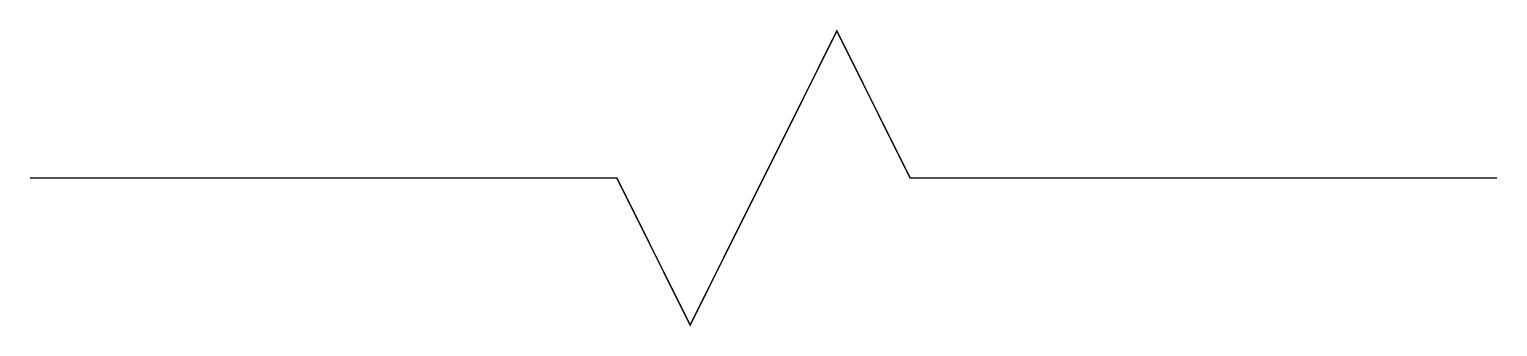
# Model space of a CAD drawing. Header units: millimetres. Extents: x -5 to 5, y -1 to 1.
import ezdxf

# ---------------------------------------------------------------- set-up
doc = ezdxf.new("R2010")
doc.units = ezdxf.units.MM
doc.header["$MEASUREMENT"] = 0

# ---------------------------------------------------------------- blocks, each defined once
blk = doc.blocks.new('Anno_Break_Single')
at = {"const_width": 0.01}
blk.add_lwpolyline([(-5, 0), (-1, 0), (-0.5, -1), (0.5, 1), (1, 0), (5, 0)], dxfattribs=at)

msp = doc.modelspace()

# ---------------------------------------------------------------- block references
msp.add_blockref('Anno_Break_Single', (0, 0))

doc.saveas('drawing.dxf')
